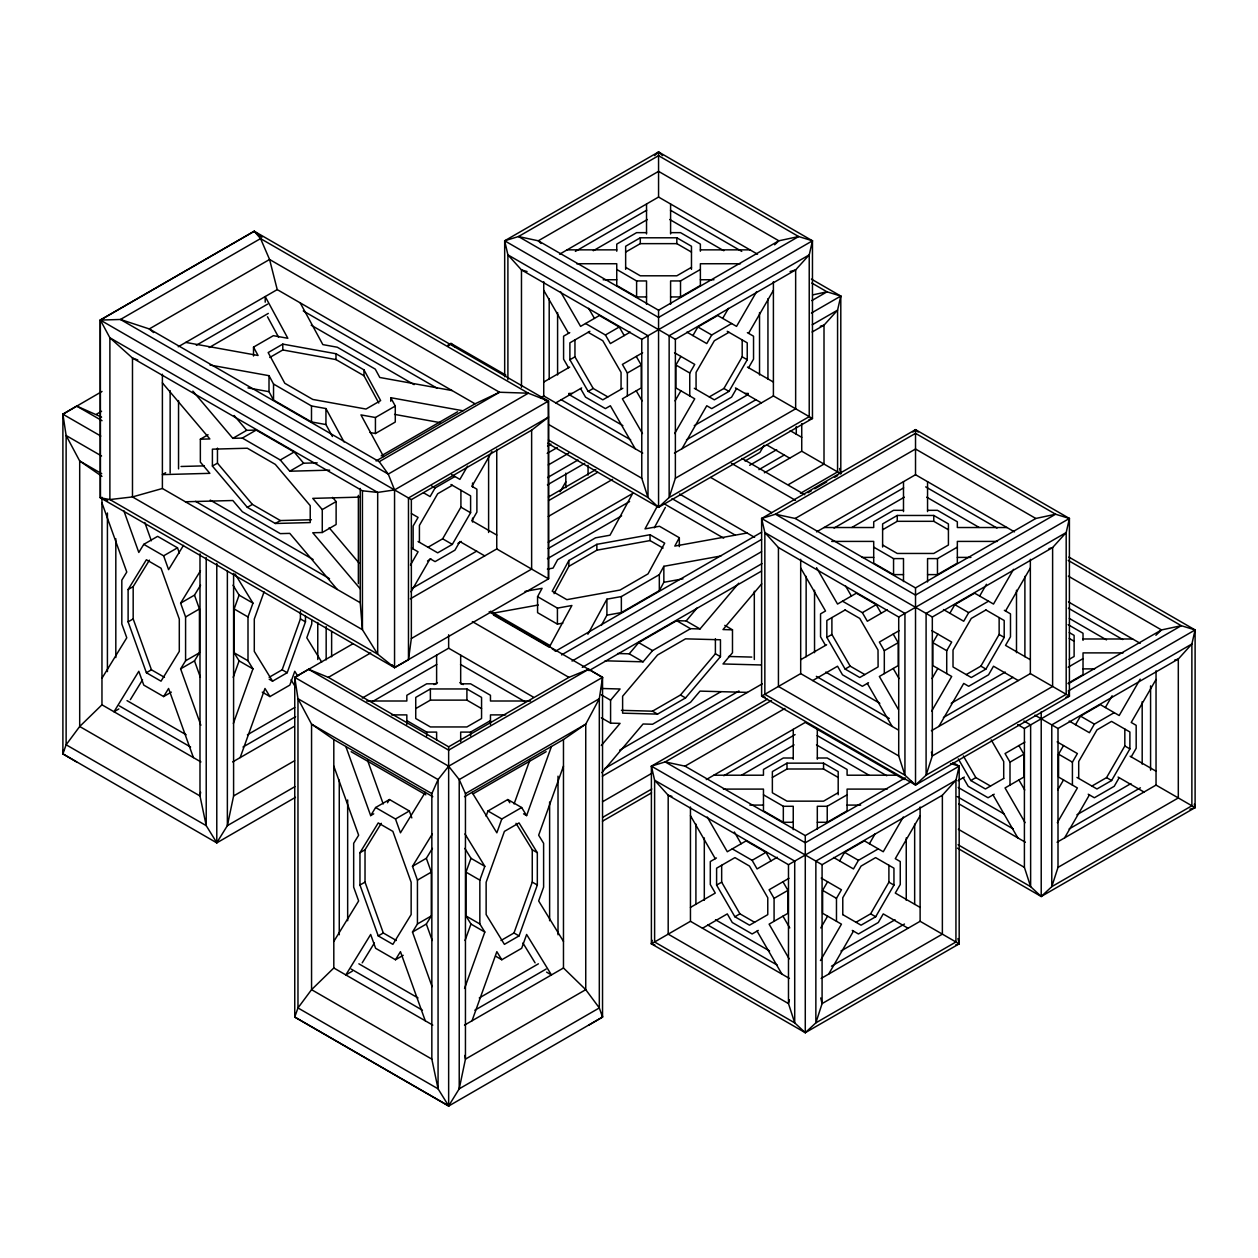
<?xml version="1.0" encoding="UTF-8"?>
<svg xmlns="http://www.w3.org/2000/svg" width="1258" height="1258" viewBox="0 0 1258 1258"><rect width="100%" height="100%" fill="white"/><g stroke="black" fill="none" stroke-linecap="round" stroke-linejoin="round"><path stroke-width="1.5" d="M408.473 659.742L411.35 638.529L411.35 499.63L100.247 320.019L100.357 497.791L394.556 667.636L408.473 659.742L408.473 497.964L548.567 417.09L548.441 401.082L254.258 231.236L100.247 320.019M76.707 762.002L62.9 753.888L63.482 750.004M489.158 611.765L602.535 677.37L602.535 1017.062L448.65 1106.049L294.749 1017.062L294.749 677.37L308.556 669.256L328.354 677.37L448.65 746.812L568.931 677.37L588.728 669.256L602.535 677.37L599.311 698.709L599.311 1007.941L602.535 1017.062L588.728 1025.176M200.635 792.257L199.991 795.952L206.218 825.641L216.785 842.734L227.368 825.641L233.595 795.952L233.595 573.381M504.678 376.708L504.678 240.797L658.563 151.951L812.464 240.797L809.224 254.871L809.224 416.634L669.146 497.508L658.563 507.336L547.655 443.303M952.904 762.537L959.178 766.153L959.178 943.846L805.277 1032.692L651.392 943.846L652.194 940.324M811.41 279.103L840.8 296.07L837.576 310.144L837.576 471.907L800.45 493.34M950.545 763.496L959.178 766.153L955.938 780.227L955.938 941.99L815.86 1022.864L805.277 1032.692L794.71 1022.864L654.616 941.99L654.616 780.227L651.392 766.153L767.396 699.165M1069.41 518.469L1066.186 532.543L1066.186 694.306L926.092 775.18L915.525 785.008L761.625 696.161L761.625 518.469L915.525 429.623L1069.41 518.469L1069.41 696.161L915.525 785.008L904.942 775.18L764.848 694.306L764.848 532.543L761.625 518.469L775.431 514.223L915.525 433.35L1055.604 514.223L1069.41 518.469L898.715 617.018L778.435 547.56L764.848 532.543L904.942 613.417L904.942 775.18L898.715 755.916L898.715 617.018M1068.891 557.074L1195.1 629.944L1191.876 644.002L1191.876 805.78L1051.782 886.654L1041.215 896.482L957.464 848.144M789.379 999.843L788.483 1003.601L794.71 1022.864L794.71 861.101L654.616 780.227L668.187 795.245L788.483 864.702L959.178 766.153M675.373 339.346L675.373 478.244L669.146 497.508L669.146 335.744L809.224 254.871L795.654 269.904L675.373 339.346L504.678 240.797L507.902 254.871L507.902 379.601M1058.009 728.492L1058.009 867.375L1051.782 886.654L1051.782 724.891L1191.876 644.002L1178.306 659.035L1058.009 728.492L1034.941 715.173M295.441 797.336L216.785 842.876L62.9 753.888L66.124 744.767L79.694 726.495L101.961 704.81L101.961 497.24M233.359 723.444L252.952 668.879L239.099 660.875L234.145 652.792L234.145 608.951L239.099 595.128L233.013 585.206M252.952 668.879L247.999 660.78L247.999 616.955L252.952 603.132L235.089 573.994M233.202 677.323L239.099 660.875M264.086 591.826L254.289 619.078L254.289 651.392L272.561 681.176L287.201 672.716L305.474 621.845L305.474 616.137M240.168 757.599L264.982 688.488L269.951 696.57L289.812 685.107L294.781 671.285L297.753 676.144M269.133 677.307L282.138 669.806L300.41 618.92L300.41 611.325M464.564 988.442L484.817 932.052L470.964 924.048L465.995 915.966L465.995 872.124L470.964 858.302L464.878 848.395M486.091 816.175L487.947 810.985L507.807 799.522L521.661 807.526L526.63 815.609L551.444 746.497M484.817 932.052L479.848 923.97L479.848 880.128L484.817 866.306L464.957 833.944M521.661 807.526L501.8 818.989L496.847 832.812L472.017 792.351M465.051 940.497L470.964 924.048M514.082 803.956L529.838 760.099M472.017 1020.788L496.847 951.661L501.8 959.76L521.661 948.296L526.63 934.474L551.444 974.919L546.585 972.12M563.474 766.106L538.66 835.218L543.613 843.316L543.613 887.142L538.66 900.964L563.474 941.424M500.983 940.497L513.987 932.98L532.26 882.11L532.26 849.779L516.016 823.314M519.051 935.905L537.323 885.019L537.323 852.704L519.051 822.921L504.411 831.381L486.138 882.251L486.138 914.566L504.411 944.349L519.051 935.905L513.987 932.98M353.011 643.734L294.749 677.37L448.65 766.216L459.217 779.583L465.444 793.609L465.444 1059.126L459.217 1088.815L448.65 1105.908L438.067 1088.815L431.84 1059.126L431.84 793.609L438.067 779.583L448.65 766.216L602.535 677.37M562.845 623.135L557.42 624.125L537.575 612.662L537.575 596.654L542.088 588.304L524.979 591.402M568.868 560.502L552.215 591.213L566.855 599.657L620.052 590.049L648.027 573.884L664.696 543.173L650.04 534.729L596.858 544.337L568.868 560.502L568.868 566.352L554.07 593.65M587.895 634.221L606.906 599.17L621.358 596.559L659.318 574.654L663.847 566.304L720.897 555.989M657.698 505.512L645.024 528.879L659.475 526.269L679.336 537.732L679.336 546.632M601.355 625.399L606.906 615.178L606.906 599.17M654.27 527.841L665.356 507.383M679.336 537.732L674.807 546.082L747.079 533.015M606.906 615.178L621.358 612.567L659.318 590.647L663.847 582.297L663.847 566.304M454.94 476.515L435.079 487.978L430.11 496.58L423.49 492.759M410.454 565.031L418.081 551.806L411.46 547.985M467.536 466.152L459.893 479.377L451.622 474.596M411.02 591.826L430.11 558.756L435.079 561.618L454.94 550.155L459.893 541.553L484.723 555.879M491.972 451.606L471.923 486.327L476.892 489.189L476.892 512.116L471.923 520.718L496.753 535.043M428.003 547.261L442.643 538.801L460.915 507.163L460.915 490.258M418.049 541.506L437.69 552.844L452.33 544.384L470.602 512.745L470.602 495.841L450.962 484.503M560.093 491.736L565.817 481.83M674.681 433.538L694.731 398.802L675.908 387.936L675.908 365.009L680.877 356.423M692.906 335.587L697.875 326.986L717.72 315.522L736.543 326.388L756.593 291.667M689.761 395.94L689.761 373.013L694.731 364.411L674.508 352.743M731.59 323.526L711.729 334.99L706.76 343.576L686.899 332.112M675.059 400.893L680.877 390.813M722.69 318.384L728.508 308.304M681.946 448.744L706.76 405.752L711.729 408.614L731.59 397.151L736.543 388.565M748.573 333.323L773.403 290.331M709.276 396.915L723.916 388.47L742.189 356.832L742.189 339.927M694.322 388.297L714.34 399.84L728.98 391.395L747.236 359.757L747.236 342.836L727.234 331.294M748.573 367.729L753.542 359.128L753.542 336.201L747.378 332.647M764.062 445.269L759.926 452.424L745.035 461.026M931.643 711.195L951.693 676.474L932.87 665.608L932.87 642.681L937.839 634.079M949.853 613.244L954.822 604.658L974.683 593.194L993.505 604.06L1013.555 569.324M946.724 673.612L946.724 650.685L951.693 642.083L931.832 630.62M988.536 601.182L968.676 612.646L963.722 621.248L943.484 609.564M932.005 678.565L937.839 668.485M979.652 596.056L986.429 584.294M820.452 960.546L841.445 924.158L822.622 913.292L822.622 890.365L827.591 881.764M839.621 860.928L844.59 852.342L864.435 840.879L883.258 851.745L903.307 817.008M836.476 921.296L836.476 898.369L841.445 889.768L821.222 878.084M878.304 848.867L858.443 860.33L853.474 868.932L833.614 857.469M820.798 927.917L827.591 916.17M869.404 843.741L875.222 833.661M938.893 726.416L963.722 683.424L968.676 686.286L988.536 674.823L993.505 666.221L1018.32 680.562M1005.535 610.995L1030.349 568.003M966.223 674.587L980.863 666.142L999.135 634.488L999.135 617.584M985.926 609.957L971.286 618.417L953.014 650.056L953.014 666.96L971.286 677.512L985.926 669.067L1004.199 637.413L1004.199 620.509L985.847 609.926M828.66 974.101L853.474 931.109M920.117 815.687L895.287 858.679L900.256 861.557L900.256 884.484L895.287 893.07L920.117 907.411M855.99 922.271L870.63 913.827L888.903 882.173L888.903 865.268M842.703 914.597L861.054 925.196L875.694 916.752L893.951 885.097L893.951 868.193L875.615 857.61L861.054 866.102L842.781 897.74L842.781 914.645M1057.333 822.669L1077.383 787.948L1058.56 777.082L1058.56 754.155L1063.513 745.554M1075.543 724.718L1080.512 716.132L1100.373 704.653L1119.195 715.519L1140.188 679.147M1072.414 785.086L1072.414 762.159L1077.383 753.558L1057.145 741.874M1114.226 712.657L1094.366 724.121L1089.412 732.722L1069.174 721.038M1057.695 790.024L1063.513 779.944M1105.342 707.531L1112.119 695.768M1064.582 837.891L1089.412 794.899M1156.039 679.477L1131.225 722.469L1136.178 725.331L1136.178 748.274L1131.225 756.86M1091.913 786.061L1106.553 777.617L1124.825 745.963L1124.825 729.058M1076.974 777.428L1096.976 788.986L1111.616 780.526L1129.888 748.887L1129.888 731.983L1111.537 721.384L1096.976 729.892L1078.704 761.53L1078.704 778.435M1119.195 777.696L1114.226 786.297L1094.366 797.761L1088.217 794.207M179.344 553.001L177.488 547.812L157.627 536.348L143.774 544.352L138.805 552.435L123.787 510.606M128.112 589.53L146.384 559.747L161.024 568.207L179.296 619.078L179.296 651.392L161.024 681.176L146.384 672.716L128.112 621.845L128.112 589.53L133.175 586.605L149.419 560.14M101.961 678.251L126.775 637.79L121.822 623.968L121.822 580.142L126.775 572.044L101.961 502.933M183.495 545.359L168.588 569.638L163.634 555.816L143.774 544.352M200.871 725.268L180.617 668.879L185.586 660.78L185.586 616.955L180.617 603.132L200.478 570.77M130.36 699.652L142.531 679.823M180.617 603.132L194.487 595.128L200.572 585.206M118.85 708.946L113.991 711.745L138.805 671.285L143.774 685.107L163.634 696.57L168.588 688.488L193.417 757.599M180.617 668.879L194.487 660.875L199.44 652.792L199.44 608.951L194.487 595.128M345.84 746.497L370.67 815.609L375.623 807.526L389.477 799.522L409.337 810.985L411.822 817.904M387.495 802.761L389.477 799.522M359.961 852.704L378.233 822.921L392.873 831.381L411.146 882.251L411.146 914.566L392.873 944.349L378.233 935.905L359.961 885.019L359.961 852.704L365.024 849.779L381.268 823.314M333.81 941.424L358.64 900.964L353.671 887.142L353.671 843.316L358.64 835.218L333.81 766.106M425.267 792.351L400.453 832.812L395.484 818.989L375.623 807.526M432.076 986.618L412.482 932.052L417.436 923.97L417.436 880.128L412.482 866.306L432.327 833.944M362.21 962.842L374.381 942.997M412.482 866.306L426.336 858.302L432.422 848.395M352.319 971.176L345.84 974.919L370.67 934.474L375.623 948.296L395.484 959.76L400.453 951.661L425.267 1020.788M412.482 932.052L426.336 924.048L431.305 915.966L431.305 872.124L426.336 858.302M617.584 653.515L629.22 653.814L638.702 642.602L676.662 620.697L686.16 620.949L700.014 628.953L738.713 583.225M601.34 745.507L620.068 723.381L610.586 723.13L610.586 700.203L620.068 688.991L601.104 688.472M605.114 660.812L643.074 661.818L652.556 650.606L690.516 628.686L700.014 628.953M686.16 620.949L697.435 607.614M601.859 772.679L643.074 723.995L652.556 724.246L690.516 702.326L700.014 691.114L747.456 692.387M761.719 583.838L723.004 629.566L732.486 629.818L732.486 652.745L723.004 663.957L760.964 664.963M621.436 710.345L652.477 711.179L680.468 695.014L715.393 653.751L715.393 638.734M685.531 697.938L720.457 656.676L720.457 639.772L685.531 638.844L657.541 654.993L622.616 696.256L622.616 713.16L657.541 714.104L685.531 697.938L680.468 695.014M822.087 864.702L942.368 795.245L955.938 780.227L815.86 861.101L815.86 1022.864L822.087 1003.601L822.087 864.702L651.392 766.153L651.392 943.846L654.836 944.915M294.749 677.37L297.973 698.709L311.559 724.152L333.81 739.547L333.81 967.984L311.559 989.669L297.973 1007.941L294.749 1017.062L448.65 1105.908M774.645 244.791L778.859 240.797L798.657 236.551L812.464 240.797L812.464 418.489L658.563 507.336L647.996 497.508L548.409 440.017M1155.898 635.274L1161.496 629.944L1181.293 625.698L1195.1 629.944L1195.1 807.636L1041.215 896.482L1030.632 886.654L958.061 844.747M448.335 345.887L450.977 343.434L505.842 375.104M654.6 155.63L658.563 151.951L662.526 155.63M912.883 432.076L915.525 429.623L918.167 432.076M411.35 499.63L531.631 430.189L548.567 417.09L548.567 578.853L394.556 667.636L377.683 654.176L109.886 499.552L100.357 497.791L100.357 320.082L254.258 231.236L261.916 237.353M563.474 739.547L585.741 724.152L599.311 698.709L459.217 779.583L459.217 1088.815L599.311 1007.941L585.741 989.669L563.474 967.984L563.474 739.547L464.501 796.691M62.9 753.888L62.9 414.196L76.707 406.082L101.583 417.121M178.259 346.752L277.232 289.607L475.052 403.818L499.52 392.244L528.344 393.204L548.441 401.082L548.441 578.79M206.218 557.514L206.218 825.641L66.124 744.767L66.124 435.52L62.9 414.196L102.024 391.458M196.327 345.258L267.639 304.09M209.158 347.554L268.316 313.399M96.504 414.196L101.583 411.256M253.518 356.014L253.518 347.129L273.379 335.666L287.83 338.276L265.202 296.558L265.202 302.172M282.798 344.11L268.158 352.57L284.811 383.281L312.802 399.446L365.999 409.054L380.639 400.594L363.987 369.899L335.996 353.734L282.798 344.11L282.798 349.96L269.794 357.476M165.647 472.741L162.392 474.612L209.85 473.338L200.352 462.126L200.352 439.199L208.057 434.765M192.883 391.128L232.84 438.334L246.694 430.33L256.192 430.079L294.152 451.999L303.634 463.211L317.205 462.85M559.59 254.195L658.563 197.05L757.536 254.195M232.84 438.334L242.338 438.083L256.192 430.079M575.378 251.38L646.675 210.212M212.398 466.073L212.398 449.169L247.323 448.225L275.313 464.391L310.223 505.653L310.223 522.557L275.313 523.485L247.323 507.336L212.398 466.073L217.461 463.148L217.461 448.115M593.273 250.735L647.351 219.521M447.848 345.242L450.977 343.434L454.94 347.114M691.475 269.354L691.475 246.254L676.835 237.793L640.291 237.793L625.651 246.254L625.651 269.354M625.651 252.087L640.291 243.643L676.835 243.643L691.475 252.087M242.338 438.083L280.298 460.003L294.152 451.999M383.596 456.623L360.967 414.904L375.434 417.514L395.279 406.051L390.751 397.701L463.023 410.768M280.298 460.003L289.78 471.215L303.634 463.211M163.634 555.816L177.488 547.812M247.323 507.336L252.386 504.411L280.361 520.56L311.402 519.743M370.009 432.532L375.434 433.507L395.279 422.043L395.279 406.051M569.748 332.647L563.584 336.201L563.584 359.128L568.553 367.729M691.475 267.341L676.835 275.801L640.291 275.801L625.651 267.341M589.892 331.294L569.89 342.836L569.89 359.757L588.162 391.395L602.802 399.84L622.804 388.297M670.593 304.294L670.593 280.943L680.515 280.943L700.376 269.479M381.174 455.883L457.566 411.775M376.079 460.963L475.052 403.818M544.635 400.374L548.441 401.082L394.556 489.928L377.683 492.413L362.43 490.793L132.483 358.027L109.886 337.789L100.357 320.082L120.453 319.469L149.277 328.936L379.224 461.686L499.52 392.244L269.574 259.478L260.548 238.595L254.258 231.236M275.313 523.485L280.361 520.56M585.552 323.526L605.413 334.99L619.266 326.986L624.22 335.587M569.89 359.757L574.953 356.832L574.953 339.927M670.593 296.935L680.515 296.935L700.376 285.472L700.376 263.74L740.475 263.74M541.082 243.47L538.282 240.797L658.563 310.239L778.859 240.797L658.563 171.355L538.282 240.797L518.469 236.551L504.678 240.797M360.228 588.823L312.77 532.763L322.268 532.511L322.268 509.584L336.122 501.58L332.568 497.382M128.112 621.845L133.175 618.92L133.175 586.605M543.739 382.055L569.67 367.084M630.227 332.112L610.366 343.576L605.413 334.99M540.547 397.78L543.739 395.94L642.712 453.084M641.769 339.346L641.769 478.244L647.996 497.508L647.996 335.744L507.902 254.871L521.472 269.904L641.769 339.346L812.464 240.797M322.268 532.511L336.122 524.507L336.122 501.58M555.769 402.89L581.683 387.92M642.634 352.743L622.395 364.411L627.365 373.013L627.365 395.94M185.586 616.955L199.44 608.951M588.162 391.395L593.21 388.47L607.85 396.915M627.365 373.013L641.218 365.009L636.249 356.423M452.33 485.289L437.69 493.749L419.417 525.388L419.417 542.292M728.98 332.301L714.34 340.745L696.067 372.384L696.067 389.304M146.384 672.716L151.447 669.806L164.452 677.307M547.544 445.977L550.941 444.011M185.586 660.78L199.44 652.792M547.183 453.367L557.31 447.534M811.819 300.599L827.009 291.825L840.8 296.07L840.8 473.763L801.739 451.213L801.739 423.663M548.315 464.941L568.695 453.163M811.41 313.038L840.8 296.07M163.634 696.57L171.324 692.136M547.639 477.537L578.02 459.988M812.259 324.753L837.576 310.144L824.006 325.177L812.133 332.018M547.419 484.865L584.687 463.337M427.547 560.958L430.912 559.008M457.959 543.393L461.34 541.443M548.425 497.004L595.805 469.643M548.582 500.637L597.723 472.269M412.215 588.351L476.719 551.098M694.259 425.644L748.337 394.414M548.315 516.472L612.552 479.377M410.36 598.808L496.753 548.944L548.567 578.853M686.459 439.844L756.058 399.651M674.43 453.084L773.403 395.94L812.464 418.489L809.004 419.559M548.268 542.198L632.632 493.498L610.004 535.216L595.537 537.826L557.593 559.747L553.064 568.097L547.356 569.119M548.189 548.535L629.598 501.549M328.354 677.37L370.717 652.918M675.373 478.244L795.654 408.787L795.654 269.904L790.087 271.539M547.403 558.694L621.641 515.827M411.35 638.529L531.631 569.088L531.631 430.189M247.417 734.782L294.734 707.468M242.983 747.032L295.614 716.651M568.868 566.352L596.858 550.186L650.04 540.578L663.06 548.079M232.651 761.939L294.246 726.385M749.642 465.303L776.673 449.688M362.257 698.08L448.65 648.2L533.345 697.105M758.936 469.627L784.41 454.924M764.361 472.804L801.739 451.213M372.242 701.712L436.762 664.46M233.595 795.952L294.576 760.728M434.057 684.572L437.438 682.622M430.378 688.959L415.738 697.404L415.738 718.507L430.378 726.951L466.907 726.951L481.562 718.507L481.562 697.404L466.907 688.959L430.378 688.959L430.378 700.124L415.738 708.584M788.42 484.613L824.006 464.06L824.006 325.177L820.295 326.262M294.875 786.659L227.368 825.641L227.368 571.211M808.013 492.696L811.41 490.73M814.807 488.78L826.695 481.908M834.541 477.38L837.671 475.571M555.313 651.329L761.593 532.228M795.229 518.469L915.525 449.012L1035.806 518.469L1055.604 514.223L915.525 595.097L775.431 514.223L795.229 518.469L915.525 587.911L1035.806 518.469M561.54 654.915L761.546 539.446M572.028 661.079L761.546 551.664M816.552 531.867L915.525 474.722L1014.498 531.867M582.281 667.353L761.955 563.631M460.68 741.654L460.68 732.093L470.602 732.093L490.463 720.63M588.728 669.256L448.65 750.145L308.556 669.256M834.038 528.061L903.637 487.884M589.027 670.656L761.483 571.101M851.918 527.432L904.313 497.193M370.67 815.609L373.736 813.832M882.613 545.013L897.253 553.457L933.782 553.457L948.422 545.013L948.422 523.91L933.782 515.466L897.253 515.466L882.613 523.91L882.613 547.026M882.613 529.76L897.253 521.315L933.782 521.315L948.422 529.76M395.484 818.989L409.337 810.985M465.444 793.609L585.741 724.152L585.741 989.669L465.444 1059.126L464.8 1055.431M473.134 793.845L546.145 751.702M359.961 885.019L365.024 882.11L365.024 849.779M845.187 609.926L826.836 620.509L826.836 637.413L845.109 669.067L859.749 677.512L878.1 666.913L878.021 650.056L859.749 618.417L845.109 609.957M927.555 581.967L927.555 558.599L937.477 558.599L957.338 547.136M619.707 750.145L720.928 691.696M842.498 601.182L862.359 612.646L876.213 604.658L881.182 613.244M826.836 637.413L831.9 634.488L831.9 617.584M927.555 574.607L937.477 574.607L957.338 563.144L957.338 541.412L997.437 541.412M605.004 768.339L738.965 690.988M417.436 880.128L431.305 872.124M800.686 659.727L826.616 644.756M887.173 609.784L867.328 621.248L862.359 612.646M602.362 776.155L762.238 683.849M800.686 559.323L800.686 673.612L761.625 696.161L765.084 697.231M771.516 700.517L665.183 761.908L651.392 766.153M602.551 801.755L651.581 773.434M812.715 680.562L837.545 666.221L842.498 674.823L862.359 686.286L868.523 682.732M899.203 630.62L879.358 642.083L884.311 650.685L884.311 673.612M378.233 935.905L383.297 932.98L396.317 940.497M932.32 617.018L1052.616 547.56L1066.186 532.543L926.092 613.417L926.092 775.18L932.32 755.916L932.32 617.018L761.625 518.469M845.109 669.067L850.172 666.142L864.812 674.587M884.311 650.685L898.181 642.681L893.211 634.079M911.61 781.391L805.277 842.781L665.183 761.908L684.997 766.153L784.945 708.443M417.436 923.97L431.305 915.966M602.629 817.385L651.786 789.002M602.488 821.191L651.55 792.855M706.304 779.551L805.277 722.406L904.25 779.551M395.484 959.76L403.189 955.309M723.79 775.746L795.087 734.578M741.685 775.117L794.065 744.878M838.19 794.71L838.19 771.594L823.55 763.15L787.005 763.15L772.365 771.594L772.365 792.792L787.005 801.157L823.55 801.157L838.19 792.697M772.365 777.444L787.005 769L823.55 769L838.19 777.444M951.205 703.301L1005.284 672.087M943.406 717.516L1013.02 677.323M931.376 730.756L1030.349 673.612L1069.41 696.161L1065.966 697.231M716.462 857.987L710.298 861.557L710.298 884.484L715.267 893.07L690.453 907.411M479.267 997.956L538.408 963.817M1069.237 659.302L1074.112 656.487L1074.112 635.384L1069.237 632.57M817.307 829.226L817.307 806.284L827.229 806.284L847.09 794.82M1068.136 667.212L1083.028 658.61M474.832 1010.221L546.145 969.053M464.501 1025.128L563.474 967.984M732.266 848.867L752.127 860.33L765.98 852.342L770.934 860.928M716.604 885.097L716.604 868.193L734.955 857.61L749.516 866.102L767.773 897.74L767.773 914.645L749.516 925.196L734.876 916.752L716.604 885.097L721.667 882.173L721.667 865.268M817.307 822.292L827.229 822.292L847.09 810.828L847.09 789.096L887.189 789.096M1068.136 683.22L1083.028 674.618L1083.028 652.886L1123.111 652.886M684.997 766.153L805.277 835.595L905.241 777.884M1068.309 683.739L1161.496 629.944L1068.309 576.133M777.318 857.248L757.08 868.932L752.127 860.33M1068.215 690.988L1181.293 625.698L1068.215 560.408M651.392 943.846L690.453 921.296L690.453 807.007M1017.628 724.577L1024.405 728.492L1195.1 629.944M702.483 928.247L727.297 913.906L732.266 922.507L752.127 933.971L758.275 930.417M788.97 878.304L769.11 889.768L774.079 898.369L774.079 921.296M957.967 780.746L964.336 777.067M1024.893 742.094L1005.048 753.558L1010.001 762.159L1010.001 785.086M734.876 916.752L739.924 913.827L754.58 922.271M958.297 758.889L970.799 780.526L975.862 777.617L990.502 786.061M774.079 898.369L787.933 890.365L782.963 881.764M1010.001 762.159L1023.855 754.155L1018.901 745.554M1003.79 778.388L985.439 788.986L970.799 780.526M994.213 794.207L988.049 797.761L968.188 786.297L963.219 777.696M840.973 950.985L895.051 919.771M1076.895 814.775L1130.973 783.561M831.475 966.175L904.471 924.032M1069.096 828.975L1140.393 787.822M821.144 978.441L920.117 921.296L959.178 943.846L955.718 944.915M1057.066 842.231L1156.039 785.086L1195.1 807.636L1189.926 809.224M1058.009 867.375L1178.306 797.934L1178.306 659.035L1174.595 660.135M1048.905 548.661L1052.616 547.56L1052.616 686.459L932.32 755.916L931.407 752.158M360.228 602.708L162.392 488.497L132.483 496.926L109.886 499.552L109.886 337.789L377.683 492.413L377.683 654.176L362.43 629.692L360.228 602.708L360.228 488.434M812.605 294.907L827.009 291.825L811.819 283.05M492.413 613.291L538.267 605.004M663.847 582.297L682.952 578.853M537.575 596.654L557.42 608.117L571.887 605.507L549.259 647.225L493.482 615.036M200.352 439.199L209.85 438.948L162.392 382.888M181.058 466.482L204.315 465.869M289.78 471.215L329.643 470.146M185.398 501.769L232.84 500.511L242.338 511.723L280.298 533.628L289.78 533.376L337.238 589.436M360.228 497.114L312.77 498.372L322.268 509.584M646.533 232.651L636.611 232.651L616.75 244.115L616.75 251.223M670.593 232.651L680.515 232.651L700.376 244.115L700.376 251.223M567.106 249.855L616.75 249.855M700.376 249.855L750.02 249.855M576.651 263.74L616.75 263.74L616.75 285.472L636.611 296.935L646.533 296.935M603.164 279.748L616.75 279.748M700.376 279.748L713.962 279.748M616.75 269.479L636.611 280.943L646.533 280.943L646.533 304.294M568.789 393.44L572.123 393.44M745.003 393.44L748.353 393.44M903.496 510.323L893.557 510.323L873.712 521.787L873.712 527.527L824.069 527.527M927.555 510.323L937.477 510.323L957.338 521.787L957.338 527.527L1006.982 527.527M831.695 541.412L873.712 541.412L873.712 563.144L893.557 574.607L903.496 574.607M862.06 557.404L873.712 557.404M957.338 557.404L970.909 557.404M873.712 547.136L893.557 558.599L903.496 558.599L903.496 581.542M1083.028 638.985L1132.672 638.985M1083.028 668.879L1094.664 668.879M430.378 700.124L466.907 700.124L481.562 708.584M366.738 701.005L406.837 701.005L406.837 695.281L426.682 683.817L436.62 683.817L436.62 655.151M530.562 701.005L490.463 701.005L490.463 695.281L470.602 683.817L460.68 683.817L460.68 655.151M391.553 714.89L406.837 714.89L406.837 724.451M505.732 714.89L490.463 714.89L490.463 724.451M406.837 720.63L426.682 732.093L436.62 732.093L436.62 739.735M793.248 758.008L783.325 758.008L763.464 769.471L763.464 775.211L713.821 775.211M817.307 758.008L827.229 758.008L847.09 769.471L847.09 775.211L896.734 775.211M723.366 789.096L763.464 789.096L763.464 810.828L783.325 822.292L793.248 822.292M749.878 805.089L763.464 805.089M847.09 805.089L860.676 805.089M763.464 794.82L783.325 806.284L793.248 806.284L793.248 829.651M728.539 656.472L751.797 657.085M282.798 349.96L335.996 359.584L363.987 375.733L378.784 403.032M185.775 342.412L258.047 355.479L253.518 347.129M452.062 390.546L379.79 377.479L375.261 369.129L337.301 347.224L322.85 344.613L300.222 302.879M210.055 365.04L269.008 375.686L273.536 384.036L273.536 400.044L311.497 421.949L325.948 424.559L332.427 436.495M247.999 387.889L269.008 391.694L273.536 400.044M394.572 414.385L440.442 422.688M273.536 384.036L311.497 405.957L325.948 408.567L344.047 441.951M527.039 271.539L521.472 269.904L521.472 387.275M671.898 796.345L668.187 795.245L668.187 934.144L788.483 1003.601L788.483 864.702M137.767 359.961L132.483 358.027L132.483 496.926L362.43 629.692L362.43 490.793M100.357 497.791L107.669 500.653M670.451 210.212L741.748 251.38M669.775 219.521L723.853 250.735M697.875 326.986L711.729 334.99M742.189 356.832L747.236 359.757M747.472 367.084L773.403 382.055M925.699 486.893L997.012 528.061M926.721 497.193L979.117 527.432M735.443 387.92L761.373 402.89M619.266 326.986L599.406 315.522L580.583 326.388L560.533 291.667M723.916 388.47L728.98 391.395M790.166 430.645L801.739 437.328M675.908 365.009L689.761 373.013M1068.451 601.922L1140.188 643.325M1068.372 608.18L1122.702 639.536M588.162 332.301L602.802 340.745L621.059 372.384L621.059 389.304M1069.316 618.417L1106.49 639.882M766.547 444.782L789.709 458.164M1068.136 624.66L1083.028 633.261L1083.028 640.369M1069.237 638.419L1074.112 641.234M741.953 458.431L804.806 494.709M1004.34 610.303L1010.489 613.873L1010.489 636.8L1005.535 645.385L1030.349 659.727M731.385 463.306L795.512 500.338M954.822 604.658L968.676 612.646M999.135 634.488L1004.199 637.413M568.805 394.414L622.883 425.644M710.723 477.474L771.704 512.698M561.068 399.651L630.683 439.844M1080.512 716.132L1094.366 724.121M1124.825 745.963L1129.888 748.887M876.213 604.658L856.352 593.194L837.545 604.06L816.536 567.673M980.863 666.142L985.926 669.067M679.477 493.985L754.596 537.355M1130.109 756.231L1156.039 771.201M932.87 642.681L946.724 650.685M548.582 424.449L641.769 478.244M672.008 498.624L734.829 534.886M664.538 504.002L723.696 538.157M1023.886 720.991L1030.632 724.891L1030.632 886.654L1024.405 867.375L1024.405 728.492M1118.079 777.067L1144.009 792.037M303.257 310.93L437.218 388.282M1106.553 777.617L1111.616 780.526M1058.56 754.155L1072.414 762.159M311.213 325.224L414.118 384.633M825.751 672.087L879.829 703.301M816.332 676.348L889.327 718.491M724.797 625.368L732.486 629.818M800.686 673.612L898.165 729.892M676.662 620.697L690.516 628.686M958.203 787.461L1003.837 813.8M431.761 486.06L435.079 487.978M898.715 755.916L778.435 686.459L778.435 547.56M715.393 653.751L720.457 656.676M460.915 507.163L470.602 512.745M957.291 796.644L1013.319 828.975M958.69 803.736L1025.349 842.231M817.165 735.568L886.764 775.746M816.489 744.878L868.885 775.117M638.702 642.602L652.556 650.606M411.46 513.594L418.081 517.415L413.127 526.017L413.127 548.944M958.329 829.242L1024.405 867.375M442.643 538.801L452.33 544.384M629.22 653.814L643.074 661.818M490.573 611.215L549.982 645.511M552.262 648.971L555.265 650.701M652.477 711.179L657.541 714.104M601.355 694.856L610.586 700.203M472.363 621.609L568.931 677.37M76.707 406.082L102.024 420.691M844.59 852.342L858.443 860.33M888.903 882.173L893.951 885.097M601.355 717.799L610.586 723.13M62.9 414.196L100.782 436.054M210.243 500.118L313.148 559.527M195.572 501.36L329.549 578.696M101.568 455.994L66.124 435.52L79.694 460.978L101.961 476.373M460.522 664.46L525.042 701.712M908.087 928.247L883.258 913.906L878.304 922.507L858.443 933.971L852.279 930.417M765.98 852.342L746.12 840.879L727.297 851.745L707.248 817.008M870.63 913.827L875.694 916.752M101.725 473.7L79.694 460.978L79.694 726.495L199.991 795.952L199.991 553.85M822.622 890.365L836.476 898.369M459.846 682.622L463.227 684.572M300.41 618.92L305.474 621.845M239.099 595.128L252.952 603.132M234.145 608.951L247.999 616.955M715.519 919.771L769.597 950.985M282.138 669.806L287.201 672.716M523.548 813.832L526.63 815.609M707.782 925.007L777.397 965.2M234.145 652.792L247.999 660.78M690.453 921.296L789.426 978.441M269.181 679.226L272.561 681.176M487.947 810.985L501.8 818.989M262.262 692.136L269.951 696.57M532.26 849.779L537.323 852.704M431.84 793.609L311.559 724.152L311.559 989.669L431.84 1059.126M333.81 739.547L432.783 796.691M351.155 751.702L425.849 794.82M532.26 882.11L537.323 885.019M470.964 858.302L484.817 866.306M465.995 872.124L479.848 880.128M127.027 700.627L186.168 734.782M119.306 705.88L190.603 747.032M101.961 704.81L200.934 761.939M465.995 915.966L479.848 923.97M495.652 956.206L501.8 959.76M358.876 963.817L418.033 997.956M351.155 969.053L422.452 1010.221M333.81 967.984L432.783 1025.128M153.602 332.537L149.277 328.936L269.574 259.478L277.232 289.607M392.024 664.696L394.556 667.636L394.556 489.928L388.25 474.093L379.224 461.686M234.161 415.517L246.694 430.33M329.14 527.731L359.253 563.301M217.461 463.148L252.386 504.411M507.807 799.522L509.789 802.761M522.919 942.997L535.075 962.842M321.702 662.07L306.795 637.79L311.764 623.968L311.764 620.163M291.054 679.823L295.111 686.428M1018.901 779.944L1024.72 790.024M991.21 739.877L1003.711 761.53L1003.711 778.435M1025.081 822.669L1005.048 787.948L1023.855 777.082L1023.855 754.155M993.018 794.899L1017.832 837.891M963.361 755.964L975.862 777.617M845.58 585.976L851.399 596.056M893.211 668.485L899.03 678.565M898.448 709.543L879.358 676.474L898.181 665.608L898.181 642.681M800.686 568.003L825.515 610.995L820.546 613.873L820.546 636.8L825.515 645.385M867.328 683.424L892.142 726.416M831.9 634.488L850.172 666.142M588.618 308.304L594.436 318.384M636.249 390.813L642.067 400.893M642.445 433.538L622.395 398.802L641.218 387.936L641.218 365.009M543.739 290.331L568.553 333.323M635.196 448.744L610.366 405.752L605.413 408.614L585.552 397.151L580.583 388.565M574.953 356.832L593.21 388.47M734.357 831.978L741.151 843.741M782.963 916.17L789.757 927.917M789.159 958.879L769.11 924.158L787.933 913.292L787.933 890.365M690.453 815.687L715.267 858.679M757.08 931.109L781.91 974.101M721.667 882.173L739.924 913.827M267.498 316.764L278.584 337.223M367.462 760.099L383.203 803.956M426.336 924.048L432.233 940.497M365.024 882.11L383.297 932.98M144.796 522.51L151.353 540.783M194.487 660.875L200.384 677.323M133.175 618.92L151.447 669.806M820.719 997.956L822.087 1003.601L942.368 934.144L942.368 795.245M1194.298 804.114L1195.1 807.636M1068.608 692.639L1069.41 696.161M957.967 938.578L959.178 943.846M839.589 468.495L840.8 473.763M601.953 1013.177L602.535 1017.062M1156.039 670.797L1156.039 785.086M1150.583 685.877L1150.583 770.179M1142.185 701.697L1142.185 764.141M1041.215 711.808L1041.215 896.482M1030.349 559.323L1030.349 673.612M1024.893 576.368L1024.893 656.739M1016.495 590.222L1016.495 652.666M937.477 558.599L937.477 574.607M933.782 515.466L933.782 521.315M927.555 481.657L927.555 511.597M920.117 807.007L920.117 921.296M915.525 429.623L915.525 474.722M915.525 587.911L915.525 785.008M914.66 824.053L914.66 904.423M906.247 837.907L906.247 900.351M903.496 481.657L903.496 511.597M897.253 515.466L897.253 521.315M893.557 558.599L893.557 574.607M827.229 806.284L827.229 822.292M823.55 763.15L823.55 769M817.307 729.341L817.307 759.282M814.539 590.222L814.539 652.666M806.142 576.368L806.142 656.739M805.277 835.595L805.277 1032.692M796.283 426.509L796.283 434.34M793.248 729.341L793.248 759.282M787.005 763.15L787.005 769M783.325 806.284L783.325 822.292M773.403 281.65L773.403 395.94M767.946 298.696L767.946 379.067M759.533 312.55L759.533 374.994M754.313 591.197L754.313 659.491M704.307 837.907L704.307 900.351M695.91 824.053L695.91 904.423M680.515 280.943L680.515 296.935M676.835 237.793L676.835 243.643M670.593 204L670.593 233.941M659.318 574.654L659.318 590.647M658.563 151.951L658.563 197.05M658.563 310.239L658.563 507.336M650.04 534.729L650.04 540.578M646.533 204L646.533 233.941M640.291 237.793L640.291 243.643M636.611 280.943L636.611 296.935M621.358 596.559L621.358 612.567M596.858 544.337L596.858 550.186M588.068 465.303L588.068 475.084M565.817 473.15L565.817 487.679M558.017 776.17L558.017 934.773M557.593 312.55L557.593 374.994M557.42 608.117L557.42 624.125M549.62 801.912L549.62 920.746M549.196 298.696L549.196 379.067M543.739 281.65L543.739 395.94M496.753 449.185L496.753 548.944M488.607 456.025L488.607 532.48M472.552 482.993L472.552 486.893M472.552 518.123L472.552 522.023M470.602 732.093L470.602 735.914M466.907 688.959L466.907 700.124M448.65 634.771L448.65 648.2M448.65 746.812L448.65 1106.049M426.682 732.093L426.682 735.914M390.751 397.701L390.751 401.255M375.434 417.514L375.434 433.507M363.987 369.899L363.987 375.733M358.373 495.369L358.373 583.586M347.664 799.962L347.664 920.746M339.267 780.086L339.267 934.773M335.996 353.734L335.996 359.584M331.625 631.5L331.625 656.818M325.948 408.567L325.948 424.559M326.168 626.563L326.168 659.852M317.771 622.506L317.771 659.506M311.497 405.957L311.497 421.949M269.008 375.686L269.008 391.694M216.785 563.474L216.785 842.876M178.542 400.579L178.542 468.872M170.144 390.609L170.144 472.945M162.392 374.208L162.392 488.497M115.815 538.739L115.815 657.572M107.417 512.997L107.417 671.599M260.548 238.595L120.453 319.469L388.25 474.093L528.344 393.204L260.548 238.595M658.563 155.678L518.469 236.551L658.563 317.441L798.657 236.551L658.563 155.678M438.067 779.583L297.973 698.709L297.973 1007.941L438.067 1088.815L438.067 779.583"/></g></svg>
